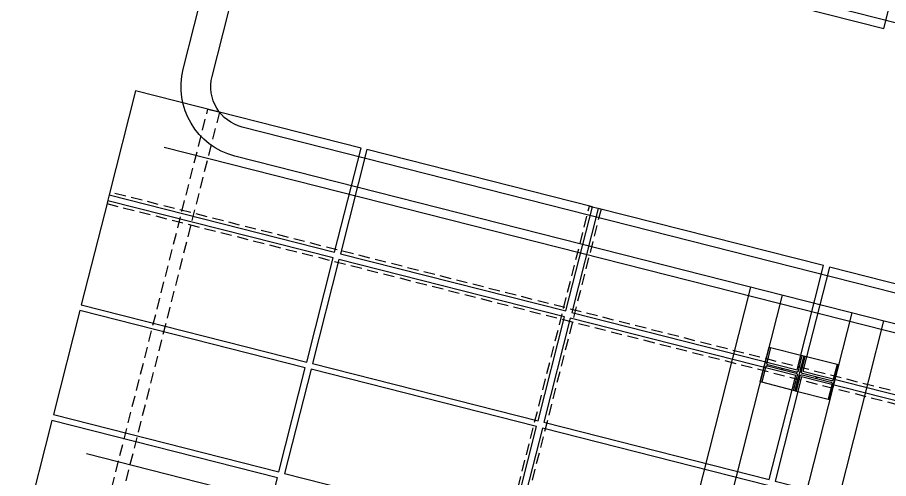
# Model space of a CAD drawing. Header units: inches. Extents: x 6322 to 85903, y -36042 to 7673.
# Drawn here: x 76336.5 to 76628.5, y 1480 to 1634.6 of the extents above; entities that cross this region are included whole.
import ezdxf

# ---------------------------------------------------------------- set-up
doc = ezdxf.new("R2010")
doc.units = ezdxf.units.IN
doc.header["$LTSCALE"] = 10
doc.linetypes.add('Amconstr', pattern=[9999, 9999, 0])
doc.linetypes.add('HIDDEN2', pattern=[0.1875, 0.125, -0.0625])
for name, color, linetype in [('ADSK_ASSOC_ENTITY_BACKUPS', 7, 'Continuous'), ('afaq', 6, 'Continuous'), ('PARK LINE', 2, 'Continuous'), ('SHADE COL', 7, 'Continuous'), ('SHADE I SEC BEAM', 11, 'HIDDEN2'), ('SOLAR PANEL', 10, 'Continuous'), ('WALL', 4, 'Continuous')]:
    doc.layers.add(name, color=color, linetype=linetype)

# ---------------------------------------------------------------- blocks, each defined once
blk = doc.blocks.new('*U116')
at = {"layer": 'PARK LINE', "linetype": 'Amconstr', "lineweight": 25}
blk.add_line((218.07, -55.4), (-218.07, 55.4), dxfattribs=at)
blk = doc.blocks.new('*U73')
at = {"layer": 'PARK LINE', "color": 0, "linetype": 'ByBlock', "lineweight": -2}
for p in [(-208.79, -821.89), (-234.89, -924.63)]:
    blk.add_blockref('*U116', p, dxfattribs=at)
blk = doc.blocks.new('A$C66fa2cac')
at = {"layer": 'SHADE COL', "color": 1, "linetype": 'Amconstr', "lineweight": 25}
for p, q in [((-5.5, 6), (5.5, 6)), ((-0.25, 0.25), (0.25, -0.25)), ((0.25, 0.25), (-0.25, -0.25)), ((5.5, -6), (-5.5, -6))]:
    blk.add_line(p, q, dxfattribs=at)
at = {"layer": 'SHADE COL', "linetype": 'Amconstr', "lineweight": 25}
blk.add_lwpolyline([(-6, -6), (-6, 6), (-5.5, 6), (-5.5, 0.75, 0.414214), (-5, 0.25), (5, 0.25, 0.414214), (5.5, 0.75), (5.5, 6), (6, 6), (6, -6), (5.5, -6), (5.5, -0.75, 0.414214), (5, -0.25), (-5, -0.25, 0.414214), (-5.5, -0.75), (-5.5, -6), (-6, -6)], format="xyb", dxfattribs=at)
blk = doc.blocks.new('A$Cea46d825')
at = {"layer": 'SHADE COL', "linetype": 'Amconstr', "lineweight": 25, "rotation": 90.0000000005737}
blk.add_blockref('A$C66fa2cac', (-6, 18), dxfattribs=at)
at = {"layer": 'SHADE COL', "linetype": 'Amconstr', "lineweight": 25, "xscale": -1, "rotation": 89.99999999931063}
blk.add_blockref('A$C66fa2cac', (-6, 6), dxfattribs=at)
blk = doc.blocks.new('*U119')
at = {"layer": 'SHADE COL', "linetype": 'Amconstr', "lineweight": 25, "rotation": 255.7461911174031}
blk.add_blockref('A$Cea46d825', (-13.11, -2.86), dxfattribs=at)
blk = doc.blocks.new('*U118')
at = {"layer": 'SHADE COL', "color": 0, "linetype": 'ByBlock', "lineweight": -2}
blk.add_blockref('*U119', (-224.55, -883.92), dxfattribs=at)
blk = doc.blocks.new('*U167')
at = {"layer": 'SOLAR PANEL'}
blk.add_lwpolyline([(-39, 18), (-39, -18), (39, -18), (39, 18)], close=True, dxfattribs=at)
blk = doc.blocks.new('*U170')
at = {"layer": 'SOLAR PANEL', "color": 0, "linetype": 'ByBlock', "lineweight": -2}
for p in [(0, 950), (80, 950), (160, 950), (240, 950), (0, 912), (80, 912), (160, 912), (240, 912), (0, 874), (80, 874), (160, 874), (0, 836)]:
    blk.add_blockref('*U167', p, dxfattribs=at)
blk = doc.blocks.new('*U112')
at = {"layer": 'SOLAR PANEL', "xscale": -1, "rotation": 165.7461911174656}
blk.add_blockref('*U170', (-184.49, 86.07), dxfattribs=at)
blk = doc.blocks.new('*U117')
at = {"layer": 'ADSK_ASSOC_ENTITY_BACKUPS', "linetype": 'Amconstr', "lineweight": 25}
blk.add_blockref('*U112', (0, 0), dxfattribs=at)
at = {"layer": 'SOLAR PANEL', "color": 0, "linetype": 'ByBlock', "lineweight": -2}
blk.add_blockref('*U112', (0, 0), dxfattribs=at)
blk = doc.blocks.new('*U110')
at = {"layer": 'SHADE I SEC BEAM', "ltscale": 3}
blk.add_lwpolyline([(-232.13, 56.91), (-231.15, 60.78), (232.13, -56.91), (231.15, -60.78)], close=True, dxfattribs=at)
blk = doc.blocks.new('*U111')
at = {"layer": 'SHADE I SEC BEAM', "color": 0, "linetype": 'ByBlock', "lineweight": -2}
blk.add_blockref('*U110', (-224.55, -883.92), dxfattribs=at)
blk = doc.blocks.new('*U168')
at = {"layer": 'SOLAR PANEL'}
blk.add_lwpolyline([(-39, 18), (-39, -18), (39, -18), (39, 18)], close=True, dxfattribs=at)
blk = doc.blocks.new('*U169')
at = {"layer": 'SOLAR PANEL', "color": 0, "linetype": 'ByBlock', "lineweight": -2}
blk.add_blockref('*U168', (160, 0), dxfattribs=at)
blk = doc.blocks.new('*U120')
at = {"layer": 'SOLAR PANEL', "xscale": -1, "rotation": 165.7461911174656}
blk.add_blockref('*U169', (-184.49, 86.07), dxfattribs=at)
blk = doc.blocks.new('*U121')
at = {"layer": 'ADSK_ASSOC_ENTITY_BACKUPS', "linetype": 'Amconstr', "lineweight": 25}
blk.add_blockref('*U120', (0, 0), dxfattribs=at)
at = {"layer": 'SOLAR PANEL', "color": 0, "linetype": 'ByBlock', "lineweight": -2}
blk.add_blockref('*U120', (0, 0), dxfattribs=at)
blk = doc.blocks.new('*U150')
at = {"layer": 'SHADE I SEC BEAM', "ltscale": 3}
blk.add_lwpolyline([(-119.45, -478.32), (-123.32, -477.33), (119.45, 478.32), (123.32, 477.33)], close=True, dxfattribs=at)
blk = doc.blocks.new('*U151')
at = {"layer": 'WALL', "color": 0, "linetype": 'ByBlock', "lineweight": -2}
for p in [(0, 0), (127.94, -32.5)]:
    blk.add_blockref('*U150', p, dxfattribs=at)

msp = doc.modelspace()

# ---------------------------------------------------------------- linework, layer by layer
at = {"layer": 'afaq', "lineweight": -3}
for p, q in [((76582.22335, 1544.21843), (76345.85434, 613.77246)), ((76592.88471, 1541.51003), (76356.5157, 611.06407)), ((76616.14586, 1535.60081), (76379.77685, 605.15484)), ((76626.80722, 1532.89241), (76390.43821, 602.44645))]:
    msp.add_line(p, q, dxfattribs=at)
for points in [[(76392.02817, 1617.29763), (76406.80123, 1675.4505, -0.414213562), (76435.97161, 1692.80242), (76825.59585, 1593.8229, -0.414213562), (76842.94778, 1564.65252), (76828.17471, 1506.49965, -0.414213562), (76799.00434, 1489.14773), (76409.38009, 1588.12725, -0.414213562)], [(76401.72032, 1614.83545), (76416.49338, 1672.98832, -0.414213562), (76433.50943, 1683.11028), (76823.13368, 1584.13075, -0.414213562), (76833.25563, 1567.1147), (76818.48257, 1508.96183, -0.414213562), (76801.46652, 1498.83987), (76411.84227, 1597.8194, -0.414213562)]]:
    msp.add_lwpolyline(points, format="xyb", close=True, dxfattribs=at)

# ---------------------------------------------------------------- block references
at = {"layer": 'PARK LINE', "linetype": 'Amconstr', "lineweight": 25, "xscale": -1, "rotation": 151.4923822348115}
msp.add_blockref('*U73', (76368.88493, 611.0171), dxfattribs=at)
at = {"layer": 'SHADE COL', "linetype": 'Amconstr', "lineweight": 25, "xscale": -1, "rotation": 151.4923822349141}
msp.add_blockref('*U118', (76374.0555, 631.3706), dxfattribs=at)
at = {"layer": 'SHADE I SEC BEAM', "linetype": 'Amconstr', "lineweight": 25, "xscale": -1, "rotation": 151.4923822347902}
msp.add_blockref('*U111', (76374.0555, 631.3706), dxfattribs=at)
at = {"layer": 'SOLAR PANEL', "linetype": 'Amconstr', "lineweight": 25, "xscale": -1, "rotation": 151.4923822348075}
for name, p in [('*U121', (76641.69417, 1684.90681)), ('*U117', (76378.73364, 649.78568))]:
    msp.add_blockref(name, p, dxfattribs=at)
at = {"layer": 'WALL'}
msp.add_blockref('*U151', (76280.8573, 1125.53059), dxfattribs=at)

doc.saveas('drawing.dxf')
